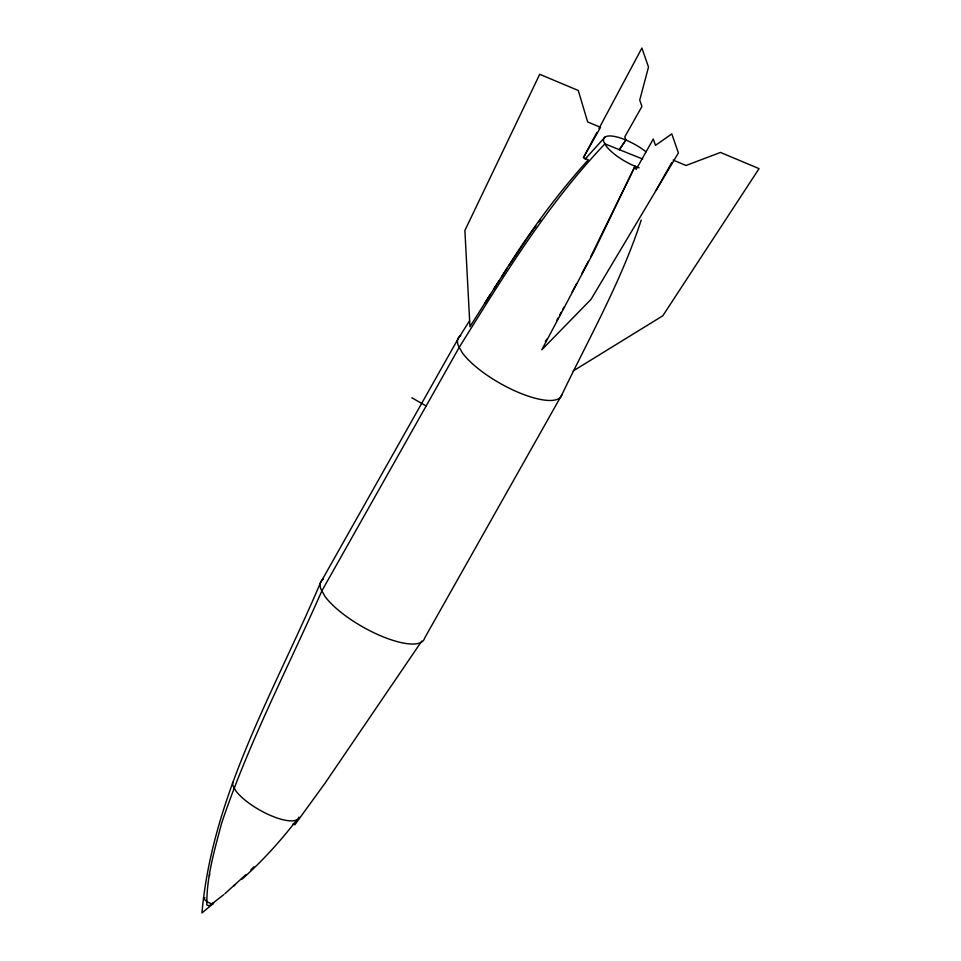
<?xml version="1.0" encoding="UTF-8"?>
<svg xmlns="http://www.w3.org/2000/svg" width="961" height="961" viewBox="0 0 961 961"><rect width="100%" height="100%" fill="white"/><g stroke="black" fill="none" stroke-linecap="round" stroke-linejoin="round"><path stroke-width="1.44" d="M223.793 894.667L210.351 905.094L208.693 905.718L206.855 904.95C206.363 877.309 214.651 849.68 221.679 823.048C248.575 743.045 287.904 667.931 321.887 590.835L459.25 347.281C503.432 276.48 547.037 204.597 604.925 143.862L642.657 159.033M209.678 874.005L209.378 875.879M641.203 220.093C621.383 281.02 589.598 337.059 561.957 394.575L424.594 638.14A59.15 18.956 29.4 0 1 381.313 636.074A59.15 18.956 29.4 0 1 324.902 596.288L320.842 588.961A59.15 18.956 29.4 0 1 323.328 579.135M213.114 903.364L211.852 903.688A5.334 1.706 29.4 0 1 207.204 901.742L206.279 900.493M469.424 320.986L457.676 339.557L320.313 583.111C274.834 690.37 212.441 794.507 201.942 912.95L213.27 903.568M635.017 166.253L593.778 251.818L541.788 349.816L591.027 299.339L678.418 152.943L671.787 133.915L655.486 145.351L653.276 139.021L636.122 169.424L635.017 166.253L590.703 256.779M588.252 261.464L581.813 273.705M575.315 285.958L576.6 283.531M583.507 157.532L596.865 132.474M598.979 128.51L641.888 48.05L648.507 67.078L639.726 100.124L641.936 106.467L624.794 136.87L625.899 140.042L619.809 149.003M572.095 291.964L574.666 287.183M556.899 320.253L558.329 317.61M559.746 314.968L561.176 312.325M562.593 309.694L564.011 307.064M545.331 341.672L546.665 339.209M656.015 190.482L671.727 162.613M421.783 641.047L324.926 783.359L294.811 824.802L292.961 823.937M501.69 276.72C527.217 235.397 555.662 195.84 588.288 159.802L583.363 157.736L600.517 127.332L587.651 121.939L578.282 90.49L539.71 74.297L464.884 230.472L469.953 326.728L490.254 294.534M484.933 302.991L499.035 280.732M493.702 289.189L507.024 268.275M509.006 265.452L527.072 238.508M619.22 149.844L625.899 140.042M527.913 237.283L533.559 229.295M534.34 228.225L535.914 226.063M539.049 221.763L540.599 219.709M224.886 893.706L245.704 874.834M296.985 819.673C280.408 841.199 262.125 861.464 241.667 879.387M585.045 159.166L605.166 136.93M250.905 869.825L253.872 866.834M233.691 886.018L235.181 884.709M573.152 370.982L662.79 315.809L759.058 168.631L720.474 152.439L686.022 165.484L673.156 160.079M411.813 397.734L426.143 405.962M213.486 902.679A5.334 1.706 29.4 0 1 212.693 903.736M206.11 900.974A5.334 1.706 29.4 0 1 204.981 897.73M639.125 167.839A30.464 9.766 29.4 0 1 605.971 145.76L603.88 141.988A30.464 9.766 29.4 0 1 616.073 136.774A30.464 9.766 29.4 0 1 646.02 151.766M561.957 394.575A59.15 18.956 29.4 0 1 518.676 392.52A59.15 18.956 29.4 0 1 462.265 352.723L458.205 345.407A59.15 18.956 29.4 0 1 460.691 335.581M298.895 817.15A37.527 12.025 29.4 0 1 271.446 815.841A37.527 12.025 29.4 0 1 235.649 790.603L233.079 785.954A37.527 12.025 29.4 0 1 232.742 782.242"/></g></svg>
